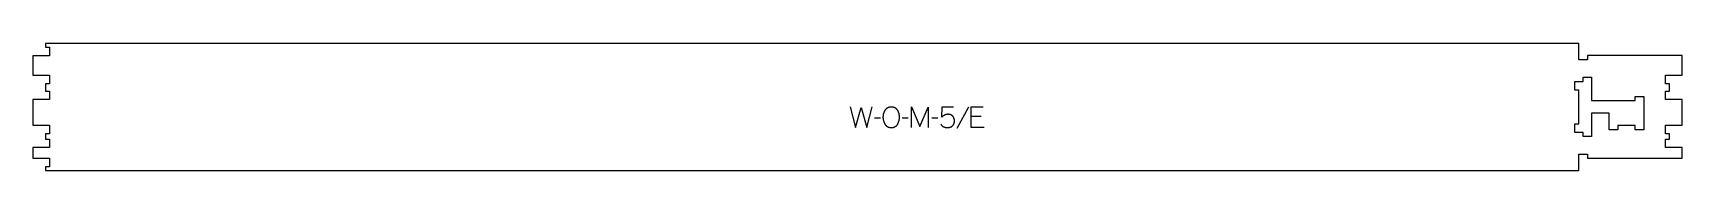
# Model space of a CAD drawing. Extents: x -1188 to 1212, y -93 to 93.
import ezdxf

# ---------------------------------------------------------------- set-up
doc = ezdxf.new("R2010")
doc.units = 0
for name, color, linetype in [('1_ANYTOOL_1MMDEEP_LABELS_S', 2, 'CONTINUOUS'), ('3_ANYTOOL_CUTTHROUGH_INSID', 4, 'CONTINUOUS'), ('4_ANYTOOL_CUTTHROUGH_OUTSI', 5, 'CONTINUOUS')]:
    doc.layers.add(name, color=color, linetype=linetype)

msp = doc.modelspace()

# ---------------------------------------------------------------- linework, layer by layer
at = {"layer": '1_ANYTOOL_1MMDEEP_LABELS_S'}
for p, q in [((45.6, -16.1), (36.9, -16.2)), ((85.7, -16.1), (76.9, -16.2)), ((129.2, -16.1), (120.4, -16.2)), ((173.8, -0.5), (156.6, -31.2)), ((191.9, -13.9), (177.3, -13.9))]:
    msp.add_line(p, q, dxfattribs=at)
msp.add_lwpolyline([(61.7, 0.3), (62.1, 0.3), (62.5, 0.3), (62.8, 0.3), (63, 0.3), (63.2, 0.2), (63.3, 0.2), (63.5, 0.2), (63.7, 0.2), (63.8, 0.1), (64, 0.1), (64.2, 0.1), (64.3, 0), (64.5, 0), (64.6, -0.1), (64.8, -0.1), (65, -0.2), (65.1, -0.2), (65.3, -0.3), (65.4, -0.4), (65.6, -0.4), (65.7, -0.5), (65.9, -0.6), (66, -0.6), (66.1, -0.7), (66.3, -0.8), (66.4, -0.9), (66.5, -1), (66.7, -1.1), (67.1, -1.3), (67.3, -1.5), (67.6, -1.7), (67.8, -1.9), (68.1, -2.1), (68.3, -2.4), (68.5, -2.6), (68.7, -2.8), (68.9, -3.1), (69.1, -3.3), (69.3, -3.5), (69.5, -3.8), (69.7, -4.1), (69.9, -4.3), (70.1, -4.6), (70.4, -5.2), (70.6, -5.5), (70.7, -5.8), (70.9, -6.1), (71, -6.4), (71.2, -6.7), (71.3, -7), (71.4, -7.3), (71.5, -7.6), (71.7, -7.9), (71.8, -8.2), (71.9, -8.6), (72, -8.9), (72.1, -9.2), (72.1, -9.6), (72.4, -10.6), (72.5, -11.3), (72.6, -11.9), (72.7, -12.6), (72.8, -13.2), (72.8, -13.9), (72.8, -14.5), (72.9, -15.2), (72.8, -15.8), (72.8, -16.4), (72.8, -17.1), (72.7, -17.7), (72.6, -18.4), (72.5, -19), (72.3, -19.6), (72.2, -20.3), (72, -20.9), (71.8, -21.5), (71.5, -22.2), (71.3, -22.8), (71, -23.5), (70.7, -24.1), (70.4, -24.7), (70.1, -25.4), (69.9, -25.7), (69.7, -26), (69.5, -26.3), (69.3, -26.6), (69.1, -26.8), (68.9, -27.1), (68.7, -27.4), (68.5, -27.6), (68.4, -27.7), (68.3, -27.8), (68.2, -28), (68, -28.1), (67.9, -28.2), (67.8, -28.3), (67.7, -28.4), (67.6, -28.5), (67.4, -28.6), (67.3, -28.7), (67.2, -28.8), (67.1, -28.9), (66.9, -28.9), (66.8, -29), (66.7, -29.1), (66.5, -29.2), (66.4, -29.3), (66.2, -29.4), (66.1, -29.4), (66, -29.5), (65.8, -29.6), (65.7, -29.6), (65.5, -29.7), (65.4, -29.8), (65.2, -29.8), (65.1, -29.9), (64.9, -29.9), (64.8, -30), (64.5, -30.1), (64.1, -30.2), (63.8, -30.2), (63.5, -30.3), (63.2, -30.3), (62.8, -30.4), (62.5, -30.4), (62.1, -30.5), (61.7, -30.5), (61.4, -30.5), (61, -30.5), (60.6, -30.5), (60.2, -30.4), (59.9, -30.4), (59.5, -30.3), (59.2, -30.3), (58.8, -30.2), (58.5, -30.1), (58.2, -30.1), (57.8, -30), (57.7, -29.9), (57.5, -29.9), (57.4, -29.8), (57.2, -29.7), (57.1, -29.7), (56.9, -29.6), (56.8, -29.5), (56.6, -29.5), (56.5, -29.4), (56.3, -29.3), (56.2, -29.3), (56, -29.2), (55.9, -29.1), (55.8, -29), (55.6, -28.9), (55.5, -28.8), (55.4, -28.7), (55.2, -28.6), (55.1, -28.5), (55, -28.4), (54.9, -28.3), (54.7, -28.2), (54.6, -28.1), (54.5, -28), (54.4, -27.9), (54.2, -27.8), (54.1, -27.7), (54, -27.6), (53.9, -27.4), (53.8, -27.3), (53.6, -27), (53.4, -26.8), (53.2, -26.5), (53, -26.2), (52.8, -25.9), (52.6, -25.6), (52.4, -25.3), (52.1, -24.6), (51.8, -24), (51.5, -23.3), (51.2, -22.7), (51, -22), (50.7, -21.4), (50.5, -20.7), (50.4, -20.1), (50.2, -19.4), (50.1, -18.8), (49.9, -18.1), (49.8, -17.5), (49.8, -16.8), (49.7, -16.2), (49.7, -15.5), (49.7, -14.9), (49.7, -14.2), (49.7, -13.5), (49.8, -12.8), (49.9, -12.1), (50, -11.5), (50.1, -10.8), (50.2, -10.1), (50.4, -9.5), (50.6, -8.8), (50.8, -8.2), (51, -7.6), (51.3, -6.9), (51.6, -6.3), (51.9, -5.7), (52.2, -5.1), (52.5, -4.5), (52.7, -4.2), (52.9, -3.9), (53.1, -3.6), (53.3, -3.4), (53.5, -3.1), (53.8, -2.9), (54, -2.6), (54.2, -2.4), (54.3, -2.3), (54.4, -2.2), (54.6, -2.1), (54.7, -1.9), (54.8, -1.8), (54.9, -1.7), (55.1, -1.6), (55.2, -1.5), (55.3, -1.5), (55.5, -1.4), (55.6, -1.3), (55.7, -1.2), (55.9, -1.1), (56, -1), (56.2, -0.9), (56.3, -0.9), (56.4, -0.8), (56.6, -0.7), (56.9, -0.6), (57.2, -0.5), (57.5, -0.3), (57.8, -0.2), (58.1, -0.1), (58.5, 0), (58.8, 0), (59.1, 0.1), (59.5, 0.2), (59.8, 0.2), (60.2, 0.3), (60.6, 0.3), (60.9, 0.3), (61.3, 0.3)], close=True, dxfattribs=at)
for points in [[(1.3, 0), (9, -30), (17.4, -0.9), (25.9, -30), (33.4, 0)], [(90.8, -30), (90.8, 0), (102.8, -28.4), (114.8, -0.1), (114.8, -30)], [(133.5, -25.2), (133.7, -25.5), (133.9, -25.8), (134.1, -26.1), (134.3, -26.4), (134.5, -26.6), (134.8, -26.9), (135, -27.1), (135.3, -27.3), (135.5, -27.5), (135.7, -27.8), (136, -28), (136.3, -28.1), (136.5, -28.3), (136.8, -28.5), (137.1, -28.7), (137.3, -28.8), (137.6, -29), (137.9, -29.1), (138.2, -29.2), (138.5, -29.3), (138.8, -29.4), (139.1, -29.5), (139.4, -29.6), (139.7, -29.7), (140.1, -29.8), (140.4, -29.8), (140.7, -29.9), (141, -29.9), (141.4, -30), (141.7, -30), (142.1, -30), (142.4, -30), (142.8, -30), (143.2, -30), (143.6, -30), (144, -29.9), (144.4, -29.9), (144.8, -29.9), (145.2, -29.8), (145.5, -29.7), (145.9, -29.7), (146.3, -29.6), (146.6, -29.5), (146.9, -29.4), (147.3, -29.3), (147.6, -29.2), (147.9, -29.1), (148.2, -29), (148.4, -28.9), (148.6, -28.8), (148.7, -28.8), (148.9, -28.7), (149, -28.6), (149.2, -28.5), (149.3, -28.4), (149.4, -28.3), (149.6, -28.2), (149.7, -28.1), (149.9, -28), (150, -27.9), (150.1, -27.7), (150.3, -27.6), (150.4, -27.5), (150.5, -27.4), (150.7, -27.2), (150.8, -27.1), (150.9, -26.9), (151, -26.8), (151.1, -26.6), (151.3, -26.5), (151.4, -26.3), (151.5, -26.2), (151.6, -26), (151.7, -25.8), (151.8, -25.6), (151.9, -25.5), (152.1, -25.1), (152.3, -24.7), (152.4, -24.4), (152.5, -24.2), (152.6, -23.9), (152.7, -23.7), (152.8, -23.5), (152.9, -23.2), (153, -23), (153, -22.7), (153.1, -22.5), (153.1, -22.3), (153.2, -22), (153.2, -21.8), (153.2, -21.5), (153.2, -21.3), (153.3, -21.1), (153.3, -20.8), (153.3, -20.6), (153.2, -20.3), (153.2, -20), (153.2, -19.8), (153.2, -19.5), (153.2, -19.3), (153.1, -19), (153.1, -18.8), (153.1, -18.5), (153, -18.3), (153, -18), (152.9, -17.8), (152.9, -17.6), (152.8, -17.3), (152.7, -17.1), (152.7, -16.9), (152.6, -16.7), (152.5, -16.4), (152.4, -16.2), (152.3, -16), (152.2, -15.8), (152.1, -15.6), (152, -15.4), (151.9, -15.2), (151.8, -15), (151.7, -14.8), (151.5, -14.6), (151.4, -14.4), (151.3, -14.2), (151.1, -14), (151, -13.8), (150.9, -13.6), (150.7, -13.4), (150.5, -13.3), (150.4, -13.1), (150.2, -12.9), (150.1, -12.8), (149.9, -12.6), (149.7, -12.5), (149.5, -12.4), (149.3, -12.2), (149.1, -12.1), (149, -12), (148.8, -11.9), (148.6, -11.7), (148.3, -11.6), (148.1, -11.5), (147.9, -11.4), (147.7, -11.4), (147.5, -11.3), (147.3, -11.2), (147, -11.1), (146.8, -11.1), (146.5, -11), (146.3, -10.9), (146.1, -10.9), (145.8, -10.9), (145.5, -10.8), (145.3, -10.8), (145, -10.8), (144.7, -10.7), (144.5, -10.7), (144.2, -10.7), (143.9, -10.7), (143.6, -10.7), (143.2, -10.7), (142.9, -10.8), (142.5, -10.8), (142.2, -10.8), (141.9, -10.9), (141.6, -10.9), (141.2, -11), (140.9, -11.1), (140.6, -11.2), (140.3, -11.3), (140, -11.4), (139.7, -11.5), (139.5, -11.6), (139.2, -11.7), (138.9, -11.9), (138.4, -12.2), (138.1, -12.3), (137.8, -12.5), (137.5, -12.7), (137.3, -12.8), (137, -13), (136.7, -13.2), (136.5, -13.4), (136.2, -13.6), (136, -13.8), (135.7, -14.1), (135.4, -14.3), (135.2, -14.5), (134.7, -15), (135.4, 0), (151.6, 0)], [(196.2, -30), (177.3, -30), (177.3, 0), (195.1, 0)]]:
    msp.add_lwpolyline(points, dxfattribs=at)
at = {"layer": '3_ANYTOOL_CUTTHROUGH_INSID'}
msp.add_lwpolyline([(1105.9, -33.2), (1105.9, -9.2), (1080.4, -9.2), (1080.4, -43.2), (1067.9, -43.2), (1067.9, -37.2), (1062.4, -37.2), (1062.4, -37.3), (1055.9, -37.3), (1055.9, -24.8), (1061.9, -24.8), (1061.9, 24.7), (1055.9, 24.7), (1055.9, 37.2), (1061.9, 37.2), (1061.9, 37.3), (1067.9, 37.3), (1067.9, 43.3), (1080.4, 43.3), (1080.4, 9.3), (1143.9, 9.3), (1143.9, 15.3), (1156.4, 15.3), (1156.4, -33.2), (1143.9, -33.2), (1143.9, -27.2), (1118.4, -27.2), (1118.4, -33.2)], close=True, dxfattribs=at)
at = {"layer": '4_ANYTOOL_CUTTHROUGH_OUTSI'}
msp.add_lwpolyline([(-1187.6, 74.7), (-1187.6, 46.2), (-1163.9, 46.2, -0.414214), (-1163.6, 45.9), (-1163.6, 33.9, -0.414214), (-1163.9, 33.7), (-1169.6, 33.7), (-1169.6, 23.2), (-1163.9, 23.2, -0.414214), (-1163.6, 22.9), (-1163.6, 10.9, -0.414214), (-1163.9, 10.7), (-1187.6, 10.7), (-1187.6, -26.7), (-1163.9, -26.7, -0.414214), (-1163.6, -27), (-1163.6, -39, -0.414214), (-1163.9, -39.2), (-1169.6, -39.2), (-1169.6, -46.8), (-1163.9, -46.8, -0.414214), (-1163.6, -47.1), (-1163.6, -59.1, -0.414214), (-1163.9, -59.3), (-1187.6, -59.3), (-1187.6, -74.8), (-1163.9, -74.8, -0.414214), (-1163.6, -75.1), (-1163.6, -87.1, -0.414214), (-1163.9, -87.3), (-1169.6, -87.3), (-1169.6, -92.8), (1061.9, -92.8), (1061.9, -68.9, -0.414214), (1062.1, -68.6), (1074.1, -68.6, -0.414214), (1074.4, -68.9), (1074.4, -74.6), (1211.9, -74.6), (1211.9, -59.3), (1188.1, -59.3, -0.414214), (1187.9, -59.1), (1187.9, -47.1, -0.414214), (1188.1, -46.8), (1193.9, -46.8), (1193.9, -39.2), (1188.1, -39.2, -0.414214), (1187.9, -39), (1187.9, -27, -0.414214), (1188.1, -26.7), (1211.9, -26.7), (1211.9, 10.7), (1188.1, 10.7, -0.414214), (1187.9, 10.9), (1187.9, 22.9, -0.414214), (1188.1, 23.2), (1193.9, 23.2), (1193.9, 33.7), (1188.1, 33.7, -0.414214), (1187.9, 33.9), (1187.9, 45.9, -0.414214), (1188.1, 46.2), (1211.9, 46.2), (1211.9, 74.9), (1074.4, 74.9), (1074.4, 69.1, -0.414214), (1074.1, 68.9), (1062.1, 68.9, -0.414214), (1061.9, 69.1), (1061.9, 92.7), (-1169.6, 92.7), (-1169.6, 87.2), (-1163.9, 87.2, -0.414214), (-1163.6, 86.9), (-1163.6, 74.9, -0.414214), (-1163.9, 74.7)], format="xyb", close=True, dxfattribs=at)

doc.saveas('drawing.dxf')
